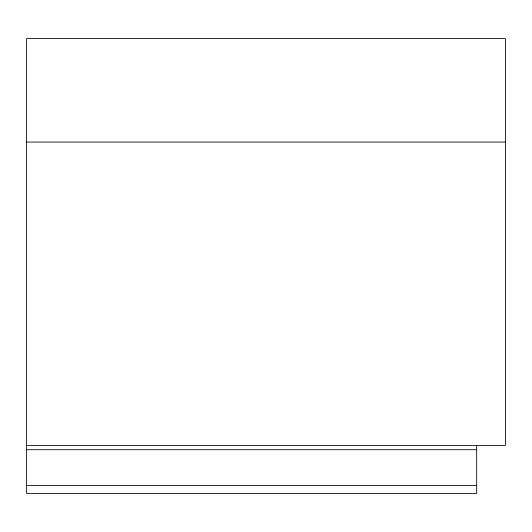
<?xml version="1.0" encoding="UTF-8"?>
<svg xmlns="http://www.w3.org/2000/svg" width="532" height="532" viewBox="0 0 532 532"><rect width="100%" height="100%" fill="white"/><g stroke="black" fill="none" stroke-linecap="round" stroke-linejoin="round"><path stroke-width="0.8" d="M26.6 142.057L505.4 142.057M26.6 445.55L505.4 445.55L505.4 38.57L26.6 38.57L26.6 493.43L476.672 493.43L476.672 445.55M26.6 449.7L476.672 449.7M26.6 485.417L476.672 485.417"/></g></svg>
